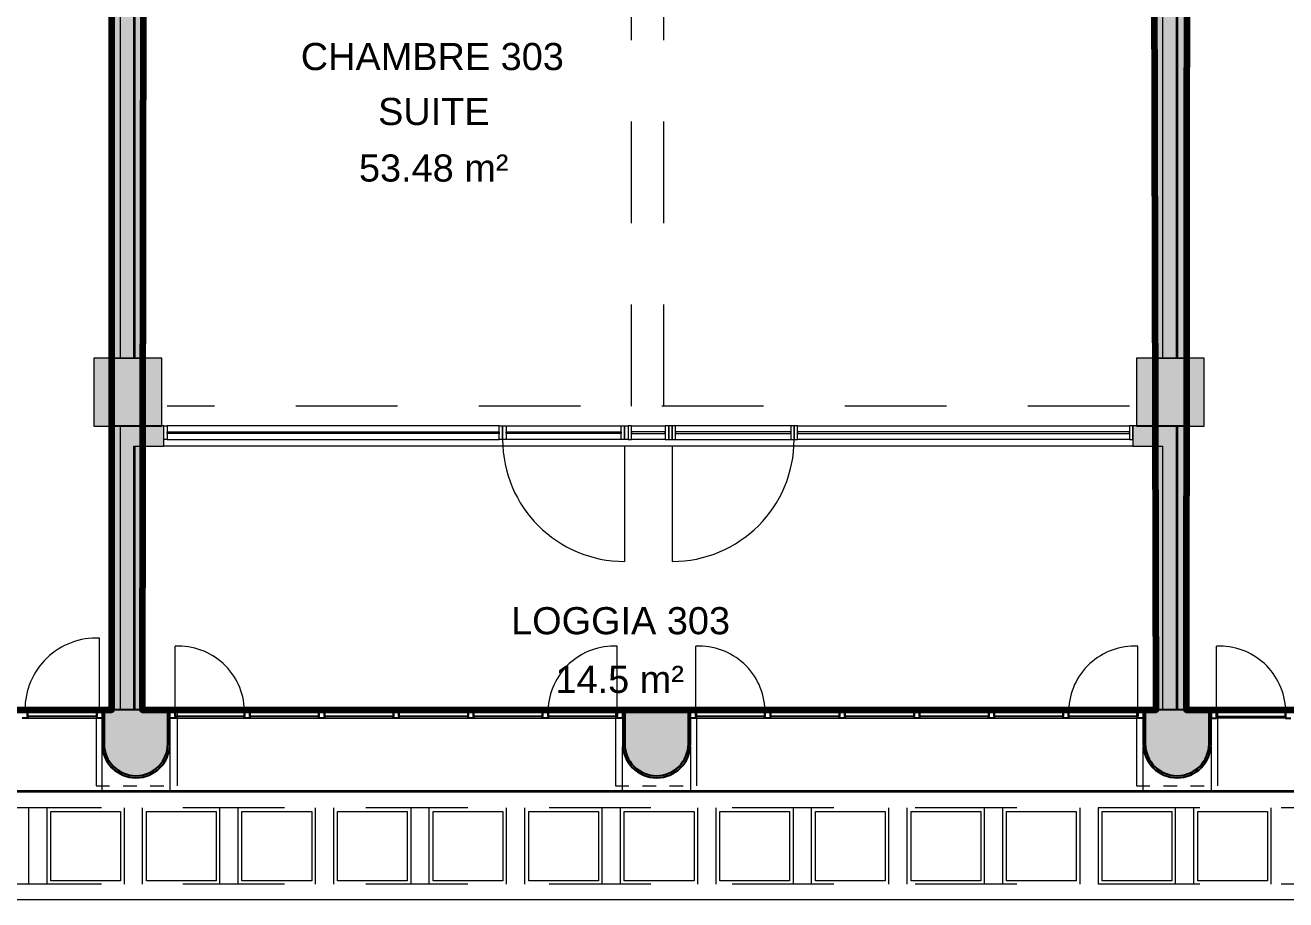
# Model space of a CAD drawing. Header units: metres. Extents: x -227.9 to -140, y 38 to 92.1.
# Drawn here: x -219.38 to -210.08, y 39.07 to 45.52 of the extents above; entities that cross this region are included whole.
import ezdxf

# ---------------------------------------------------------------- set-up
doc = ezdxf.new("R2010")
doc.units = ezdxf.units.M
doc.linetypes.add('JIS_02_0.7', pattern=[1.35, 0.75, -0.6])
doc.linetypes.add('Projeté', pattern=[0.003969, 0.002381, -0.001587])
for name, color, linetype, lineweight in [('A-AREA-IDEN', 7, 'Continuous', 9), ('A-COLS', 7, 'Continuous', 5), ('A-FLOR', 7, 'Continuous', 5), ('A-GLAZ', 7, 'Continuous', 5), ('A-WALL', 7, 'Continuous', 5), ('A-WALL-PATT', 7, 'Continuous', 13), ('I-WALL', 7, 'Continuous', 5), ('Q-SPCQ', 7, 'Continuous', 5), ('S-COLS', 7, 'Continuous', 5)]:
    doc.layers.add(name, color=color, linetype=linetype, lineweight=lineweight)
doc.layers.add('A-DETL', color=94, linetype='Continuous', lineweight=5, true_color=0x00a600)
doc.layers.add('A-DETL-MBND', color=9, linetype='Continuous', lineweight=5, true_color=0xc0c0c0)
doc.layers.add('Chambre', color=40, linetype='Continuous')
doc.styles.add('Arial_1', font='arial.ttf', dxfattribs={"height": 0.2})

msp = doc.modelspace()

# ---------------------------------------------------------------- hatches: boundary and pattern name
at = {"layer": 'A-COLS', "true_color": 0x808080}
for points in [[(-218.5619, 39.9697), (-218.5062, 39.976), (-218.4534, 39.9945), (-218.406, 40.0243), (-218.3664, 40.0639), (-218.3366, 40.1113), (-218.3181, 40.1641), (-218.3119, 40.2197), (-218.3119, 40.4697), (-218.3269, 40.4697), (-218.3269, 40.2197), (-218.3328, 40.1674), (-218.3501, 40.1178), (-218.3781, 40.0732), (-218.4154, 40.036), (-218.4599, 40.008), (-218.5096, 39.9906), (-218.5619, 39.9847), (-218.6142, 39.9906), (-218.6638, 40.008), (-218.7084, 40.036), (-218.7456, 40.0732), (-218.7736, 40.1178), (-218.791, 40.1674), (-218.7969, 40.2197), (-218.7969, 40.4697), (-218.8108, 40.4697), (-218.8119, 40.2197), (-218.8056, 40.1641), (-218.7871, 40.1113), (-218.7573, 40.0639), (-218.7177, 40.0243), (-218.6703, 39.9945), (-218.6175, 39.976), (-218.6089, 39.975)], [(-218.5619, 39.9847), (-218.5096, 39.9906), (-218.4599, 40.008), (-218.4154, 40.036), (-218.3781, 40.0732), (-218.3501, 40.1178), (-218.3328, 40.1674), (-218.3269, 40.2197), (-218.3269, 40.4697), (-218.7969, 40.4697), (-218.7969, 40.2197), (-218.791, 40.1674), (-218.7736, 40.1178), (-218.7456, 40.0732), (-218.7084, 40.036), (-218.6638, 40.008), (-218.6142, 39.9906), (-218.6089, 39.99)], [(-210.8816, 39.9697), (-210.826, 39.976), (-210.7732, 39.9945), (-210.7258, 40.0243), (-210.6862, 40.0639), (-210.6564, 40.1113), (-210.6379, 40.1641), (-210.6316, 40.2197), (-210.6319, 40.4697), (-210.6466, 40.4697), (-210.6466, 40.2197), (-210.6525, 40.1674), (-210.6699, 40.1178), (-210.6979, 40.0732), (-210.7351, 40.036), (-210.7797, 40.008), (-210.8293, 39.9906), (-210.8816, 39.9847), (-210.9339, 39.9906), (-210.9836, 40.008), (-211.0282, 40.036), (-211.0654, 40.0732), (-211.0934, 40.1178), (-211.1107, 40.1674), (-211.1166, 40.2197), (-211.1166, 40.4697), (-211.1316, 40.4697), (-211.1316, 40.2197), (-211.1254, 40.1641), (-211.1069, 40.1113), (-211.0771, 40.0639), (-211.0375, 40.0243), (-210.9901, 39.9945), (-210.9373, 39.976)], [(-210.8816, 39.9847), (-210.8293, 39.9906), (-210.7797, 40.008), (-210.7351, 40.036), (-210.6979, 40.0732), (-210.6699, 40.1178), (-210.6525, 40.1674), (-210.6466, 40.2197), (-210.6466, 40.4697), (-211.1166, 40.4697), (-211.1166, 40.2197), (-211.1107, 40.1674), (-211.0934, 40.1178), (-211.0654, 40.0732), (-211.0282, 40.036), (-210.9836, 40.008), (-210.9339, 39.9906)]]:
    msp.add_hatch(color=8, dxfattribs=at).paths.add_polyline_path(points)
at = {"layer": 'A-WALL', "true_color": 0x808080}
for points in [[(-214.7217, 39.9697), (-214.666, 39.976), (-214.6132, 39.9945), (-214.5658, 40.0243), (-214.5262, 40.0639), (-214.4964, 40.1113), (-214.4779, 40.1641), (-214.4717, 40.2197), (-214.4719, 40.4697), (-214.4867, 40.4697), (-214.4867, 40.2197), (-214.4925, 40.1674), (-214.5099, 40.1178), (-214.5379, 40.0732), (-214.5751, 40.036), (-214.6197, 40.008), (-214.6694, 39.9906), (-214.7217, 39.9847), (-214.7739, 39.9906), (-214.8236, 40.008), (-214.8682, 40.036), (-214.9054, 40.0732), (-214.9334, 40.1178), (-214.9508, 40.1674), (-214.9567, 40.2197), (-214.9567, 40.4697), (-214.9717, 40.4697), (-214.9717, 40.2197), (-214.9654, 40.1641), (-214.9469, 40.1113), (-214.9171, 40.0639), (-214.8775, 40.0243), (-214.8301, 39.9945), (-214.7773, 39.976)], [(-214.7217, 39.9847), (-214.6694, 39.9906), (-214.6197, 40.008), (-214.5751, 40.036), (-214.5379, 40.0732), (-214.5099, 40.1178), (-214.4925, 40.1674), (-214.4867, 40.2197), (-214.4867, 40.4697), (-214.9567, 40.4697), (-214.9567, 40.2197), (-214.9508, 40.1674), (-214.9334, 40.1178), (-214.9054, 40.0732), (-214.8682, 40.036), (-214.8236, 40.008), (-214.7739, 39.9906)]]:
    msp.add_hatch(color=8, dxfattribs=at).paths.add_polyline_path(points)
at = {"layer": 'A-WALL-PATT', "lineweight": 5, "true_color": 0xaaaaaa}
h = msp.add_hatch(color=253, dxfattribs=at)
h.paths.add_polyline_path([(-218.5672, 43.0635), (-218.5672, 47.4344), (-218.5772, 47.4344), (-218.5772, 43.0635)])
h.paths.add_polyline_path([(-218.5672, 47.5344), (-218.5672, 49.6135), (-218.5772, 49.6135), (-218.5772, 47.5344)])
for points in [[(-210.8872, 43.0635), (-210.8772, 43.0635), (-210.8772, 47.7374), (-210.8872, 47.7374), (-210.8872, 45.639)], [(-210.8772, 40.4697), (-210.8772, 42.5646), (-210.8872, 42.5646), (-210.8872, 40.4697)], [(-218.5672, 40.4699), (-218.5672, 42.4146), (-218.5772, 42.4146), (-218.5772, 40.4699)]]:
    msp.add_hatch(color=253, dxfattribs=at).paths.add_polyline_path(points)
at = {"layer": 'I-WALL', "true_color": 0xaaaaaa}
for points in [[(-218.7272, 43.0635), (-218.7272, 49.6135), (-218.7402, 49.6135), (-218.7402, 43.0635)], [(-218.6772, 43.0635), (-218.6772, 49.6135), (-218.7272, 49.6135), (-218.7272, 43.0635)], [(-218.6089, 43.0635), (-218.5772, 43.0635), (-218.5772, 49.6135), (-218.6772, 49.6135), (-218.6772, 43.0635)], [(-210.8872, 43.0635), (-210.8872, 47.7374), (-210.9872, 47.7374), (-210.9872, 43.0635)], [(-210.8272, 43.0635), (-210.8272, 47.7374), (-210.8772, 47.7374), (-210.8772, 43.0635)], [(-210.8142, 43.0635), (-210.8142, 47.7374), (-210.8272, 47.7374), (-210.8272, 43.0635)], [(-218.7402, 40.4699), (-218.7272, 40.4699), (-218.7272, 42.5646), (-218.7402, 42.5646), (-218.7402, 41.3524)], [(-218.6772, 40.4699), (-218.6772, 42.5646), (-218.7272, 42.5646), (-218.7272, 40.4699)], [(-218.6089, 40.4699), (-218.5772, 40.4699), (-218.5772, 42.5646), (-218.6772, 42.5646), (-218.6772, 40.4699)], [(-210.9872, 40.4697), (-210.8872, 40.4697), (-210.8872, 42.5646), (-210.9872, 42.5646), (-210.9872, 41.3524)], [(-210.8272, 40.4697), (-210.8272, 42.5646), (-210.8772, 42.5646), (-210.8772, 40.4697)], [(-210.8142, 40.4697), (-210.8142, 42.5646), (-210.8272, 42.5646), (-210.8272, 40.4697)], [(-218.5172, 40.4699), (-218.5172, 42.4146), (-218.5672, 42.4146), (-218.5672, 40.4699)], [(-218.5042, 40.4699), (-218.5042, 42.4146), (-218.5172, 42.4146), (-218.5172, 40.4699)], [(-211.0372, 40.4697), (-211.0372, 42.4146), (-211.0502, 42.4146), (-211.0502, 40.4697)], [(-210.9872, 40.4697), (-210.9872, 42.4146), (-211.0372, 42.4146), (-211.0372, 40.4697)]]:
    msp.add_hatch(color=253, dxfattribs=at).paths.add_polyline_path(points)
h = msp.add_hatch(color=253, dxfattribs=at)
h.paths.add_polyline_path([(-218.5172, 43.0635), (-218.5172, 47.4344), (-218.5672, 47.4344), (-218.5672, 43.0635)])
h.paths.add_polyline_path([(-218.5172, 47.5344), (-218.5172, 49.6135), (-218.5672, 49.6135), (-218.5672, 47.5344)])
h = msp.add_hatch(color=253, dxfattribs=at)
h.paths.add_polyline_path([(-218.5042, 43.0635), (-218.5042, 47.4344), (-218.5172, 47.4344), (-218.5172, 43.0635)])
h.paths.add_polyline_path([(-218.5042, 47.5344), (-218.5042, 49.6135), (-218.5172, 49.6135), (-218.5172, 47.5344)])
h = msp.add_hatch(color=253, dxfattribs=at)
h.paths.add_polyline_path([(-211.0372, 43.0635), (-211.0372, 46.8154), (-211.0502, 46.8154), (-211.0502, 43.0635)])
h.paths.add_polyline_path([(-211.0372, 46.9654), (-211.0372, 47.7374), (-211.0502, 47.7374), (-211.0502, 46.9654)])
h = msp.add_hatch(color=253, dxfattribs=at)
h.paths.add_polyline_path([(-210.9872, 43.0635), (-210.9872, 46.8154), (-211.0372, 46.8154), (-211.0372, 43.0635)])
h.paths.add_polyline_path([(-210.9872, 46.9654), (-210.9872, 47.7374), (-211.0372, 47.7374), (-211.0372, 46.9654)])
h = msp.add_hatch(color=253, dxfattribs=at)
h.paths.add_polyline_path([(-211.0372, 42.4146), (-210.9872, 42.4146), (-210.9872, 42.5646), (-211.2073, 42.5646), (-211.2073, 42.4146), (-211.0502, 42.4146)])
h.paths.add_polyline_path([(-218.5042, 42.4146), (-218.3573, 42.4146), (-218.3573, 42.5646), (-218.5772, 42.5646), (-218.5772, 42.4146), (-218.5172, 42.4146)])
at = {"layer": 'S-COLS', "true_color": 0x808080}
for points in [[(-218.8722, 42.5635), (-218.3722, 42.5635), (-218.3722, 43.0635), (-218.8722, 43.0635)], [(-211.1822, 42.5635), (-210.6822, 42.5635), (-210.6822, 43.0635), (-211.1822, 43.0635)]]:
    msp.add_hatch(color=8, dxfattribs=at).paths.add_polyline_path(points)

# ---------------------------------------------------------------- linework, layer by layer
at = {"layer": 'A-COLS', "lineweight": 25}
for p, q in [((-218.7969, 40.4697), (-218.8108, 40.4697)), ((-218.3269, 40.4697), (-218.7969, 40.4697)), ((-218.7969, 40.4697), (-218.7969, 40.2197)), ((-218.7969, 40.2197), (-218.7969, 40.4697)), ((-218.3269, 40.2197), (-218.3269, 40.4697)), ((-218.3119, 40.4697), (-218.3269, 40.4697)), ((-218.3269, 40.4697), (-218.3269, 40.2197)), ((-211.1166, 40.4697), (-211.1316, 40.4697)), ((-211.1316, 40.4697), (-211.1316, 40.2197)), ((-210.6466, 40.4697), (-211.1166, 40.4697)), ((-211.1166, 40.4697), (-211.1166, 40.2197)), ((-211.1166, 40.2197), (-211.1166, 40.4697)), ((-210.6466, 40.2197), (-210.6466, 40.4697)), ((-210.6319, 40.4697), (-210.6466, 40.4697)), ((-210.6466, 40.4697), (-210.6466, 40.2197)), ((-218.8119, 40.4097), (-218.8119, 40.2197)), ((-218.3119, 40.2197), (-218.3119, 40.4097)), ((-210.6316, 40.2197), (-210.6316, 40.4097))]:
    msp.add_line(p, q, dxfattribs=at)
for centre, radius in [((-218.5619, 40.2197), 0.25), ((-218.5619, 40.2197), 0.235), ((-218.5619, 40.2197), 0.235), ((-210.8816, 40.2197), 0.25), ((-210.8816, 40.2197), 0.235), ((-210.8816, 40.2197), 0.235)]:
    msp.add_arc(centre, radius, 179.99996, 359.99996, dxfattribs=at)
at = {"layer": 'A-DETL', "color": 8, "linetype": 'JIS_02_0.7', "true_color": 0x808080}
for p, q in [((-214.9059, 42.7096), (-214.9059, 46.8151)), ((-214.6692, 42.7096), (-214.6692, 46.8601))]:
    msp.add_line(p, q, dxfattribs=at)
at = {"layer": 'A-DETL', "color": 9, "linetype": 'JIS_02_0.7', "lineweight": 9, "true_color": 0xc0c0c0}
for p, q in [((-211.2325, 42.7096), (-218.3325, 42.7096)), ((-206.6651, 39.749), (-222.751, 39.749)), ((-219.3551, 39.749), (-219.3551, 39.1854)), ((-219.218, 39.1854), (-219.218, 39.749)), ((-219.1898, 39.7203), (-218.6759, 39.7203)), ((-219.1898, 39.2101), (-219.1898, 39.7196)), ((-218.6753, 39.7203), (-218.6753, 39.2101)), ((-218.6501, 39.749), (-218.6501, 39.1854)), ((-218.513, 39.1854), (-218.513, 39.749)), ((-218.4848, 39.7203), (-217.9709, 39.7203)), ((-218.4848, 39.2101), (-218.4848, 39.7196)), ((-217.9703, 39.7203), (-217.9703, 39.2101)), ((-217.9451, 39.749), (-217.9451, 39.1854)), ((-217.808, 39.1854), (-217.808, 39.749)), ((-217.7798, 39.7203), (-217.2659, 39.7203)), ((-217.7798, 39.2101), (-217.7798, 39.7196)), ((-217.2653, 39.7203), (-217.2653, 39.2101)), ((-217.2401, 39.749), (-217.2401, 39.1854)), ((-217.103, 39.1854), (-217.103, 39.749)), ((-217.0748, 39.7203), (-216.5609, 39.7203)), ((-217.0748, 39.2101), (-217.0748, 39.7196)), ((-216.5603, 39.7203), (-216.5603, 39.2101)), ((-216.5351, 39.749), (-216.5351, 39.1854)), ((-216.398, 39.1854), (-216.398, 39.749)), ((-216.3698, 39.7203), (-215.8559, 39.7203)), ((-216.3698, 39.2101), (-216.3698, 39.7196)), ((-215.8553, 39.7203), (-215.8553, 39.2101)), ((-215.8301, 39.749), (-215.8301, 39.1854)), ((-215.693, 39.1854), (-215.693, 39.749)), ((-215.6648, 39.7203), (-215.1509, 39.7203)), ((-215.6648, 39.2101), (-215.6648, 39.7196)), ((-215.1503, 39.7203), (-215.1503, 39.2101)), ((-215.1251, 39.749), (-215.1251, 39.1854)), ((-214.988, 39.1854), (-214.988, 39.749)), ((-214.9598, 39.7203), (-214.4459, 39.7203)), ((-214.9598, 39.2101), (-214.9598, 39.7196)), ((-214.4453, 39.7203), (-214.4453, 39.2101)), ((-214.4201, 39.749), (-214.4201, 39.1854)), ((-214.283, 39.1854), (-214.283, 39.749)), ((-214.2548, 39.7203), (-213.7409, 39.7203)), ((-214.2548, 39.2101), (-214.2548, 39.7196)), ((-213.7403, 39.7203), (-213.7403, 39.2101)), ((-213.7151, 39.749), (-213.7151, 39.1854)), ((-213.578, 39.1854), (-213.578, 39.749)), ((-213.5498, 39.7203), (-213.0359, 39.7203)), ((-213.5498, 39.2101), (-213.5498, 39.7196)), ((-213.0353, 39.7203), (-213.0353, 39.2101)), ((-213.0101, 39.749), (-213.0101, 39.1854)), ((-212.873, 39.1854), (-212.873, 39.749)), ((-212.8448, 39.7203), (-212.3309, 39.7203)), ((-212.8448, 39.2101), (-212.8448, 39.7196)), ((-212.3303, 39.7203), (-212.3303, 39.2101)), ((-212.3051, 39.749), (-212.3051, 39.1854)), ((-212.168, 39.1854), (-212.168, 39.749)), ((-212.1398, 39.7203), (-211.6259, 39.7203)), ((-212.1398, 39.2101), (-212.1398, 39.7196)), ((-211.6253, 39.7203), (-211.6253, 39.2101)), ((-211.6001, 39.749), (-211.6001, 39.1854)), ((-211.463, 39.1854), (-211.463, 39.749)), ((-211.4348, 39.7203), (-210.9209, 39.7203)), ((-211.4348, 39.2101), (-211.4348, 39.7196)), ((-210.9203, 39.7203), (-210.9203, 39.2101)), ((-210.8951, 39.749), (-210.8951, 39.1854)), ((-210.758, 39.1854), (-210.758, 39.749)), ((-210.7298, 39.7203), (-210.2159, 39.7203)), ((-210.7298, 39.2101), (-210.7298, 39.7196)), ((-210.2153, 39.7203), (-210.2153, 39.2101)), ((-210.1901, 39.749), (-210.1901, 39.1854)), ((-206.6651, 39.1854), (-222.751, 39.1854)), ((-218.6753, 39.2101), (-219.1898, 39.2101)), ((-217.9703, 39.2101), (-218.4848, 39.2101)), ((-217.2653, 39.2101), (-217.7798, 39.2101)), ((-216.5603, 39.2101), (-217.0748, 39.2101)), ((-215.8553, 39.2101), (-216.3698, 39.2101)), ((-215.1503, 39.2101), (-215.6648, 39.2101)), ((-214.4453, 39.2101), (-214.9598, 39.2101)), ((-213.7403, 39.2101), (-214.2548, 39.2101)), ((-213.0353, 39.2101), (-213.5498, 39.2101)), ((-212.3303, 39.2101), (-212.8448, 39.2101)), ((-211.6253, 39.2101), (-212.1398, 39.2101)), ((-210.9203, 39.2101), (-211.4348, 39.2101)), ((-210.2153, 39.2101), (-210.7298, 39.2101))]:
    msp.add_line(p, q, dxfattribs=at)
at = {"layer": 'A-DETL', "color": 7}
msp.add_line((-151.6954, 39.0697), (-222.8934, 39.0697), dxfattribs=at)
at = {"layer": 'A-DETL-MBND', "lineweight": 9}
msp.add_line((-151.695, 39.0697), (-222.8934, 39.0697), dxfattribs=at)
at = {"layer": 'A-FLOR'}
for p, q in [((-211.2073, 42.4146), (-218.3573, 42.4146)), ((-222.7517, 40.4699), (-218.7402, 40.4699)), ((-218.5042, 40.4699), (-211.0502, 40.4699))]:
    msp.add_line(p, q, dxfattribs=at)
at = {"layer": 'A-GLAZ', "lineweight": 13}
for p, q in [((-218.3573, 42.4646), (-218.3573, 42.5646)), ((-218.3573, 42.5646), (-218.3323, 42.5646)), ((-218.3323, 42.5646), (-218.3323, 42.4646)), ((-218.3323, 42.5196), (-215.8823, 42.5196)), ((-218.3323, 42.5096), (-218.3323, 42.5196)), ((-215.8823, 42.5096), (-218.3323, 42.5096)), ((-215.8823, 42.4646), (-215.8823, 42.5646)), ((-215.8823, 42.5646), (-215.8573, 42.5646)), ((-215.8823, 42.5196), (-215.8823, 42.5096)), ((-215.8573, 42.5646), (-215.8323, 42.5646)), ((-215.8573, 42.4646), (-215.8573, 42.5646)), ((-215.8573, 42.5646), (-215.8573, 42.4646)), ((-215.8323, 42.5646), (-215.8323, 42.4646)), ((-215.8323, 42.5096), (-215.8323, 42.5196)), ((-215.8323, 42.5196), (-214.9823, 42.5196)), ((-214.9823, 42.5096), (-215.8323, 42.5096)), ((-214.9823, 42.5646), (-214.9573, 42.5646)), ((-214.9823, 42.4646), (-214.9823, 42.5646)), ((-214.9823, 42.5196), (-214.9823, 42.5096)), ((-214.9573, 42.5646), (-214.9573, 42.4646)), ((-214.9573, 42.5646), (-214.9323, 42.5646)), ((-214.9573, 42.4646), (-214.9573, 42.5646)), ((-214.9073, 42.5646), (-214.9323, 42.5646)), ((-214.9323, 42.5646), (-214.9323, 42.4646)), ((-214.9323, 42.5646), (-214.9323, 42.4646)), ((-214.9073, 42.4646), (-214.9073, 42.5646)), ((-214.6573, 42.5196), (-214.9073, 42.5196)), ((-214.9073, 42.5196), (-214.9073, 42.5096)), ((-214.9073, 42.5096), (-214.6573, 42.5096)), ((-214.6323, 42.5646), (-214.6573, 42.5646)), ((-214.6573, 42.5646), (-214.6573, 42.4646)), ((-214.6573, 42.5096), (-214.6573, 42.5196)), ((-214.6073, 42.5646), (-214.6323, 42.5646)), ((-214.6323, 42.5646), (-214.6323, 42.4646)), ((-214.6323, 42.4646), (-214.6323, 42.5646)), ((-214.5823, 42.5646), (-214.6073, 42.5646)), ((-214.6073, 42.5646), (-214.6073, 42.4646)), ((-214.6073, 42.4646), (-214.6073, 42.5646)), ((-214.5823, 42.4646), (-214.5823, 42.5646)), ((-213.7323, 42.5196), (-214.5823, 42.5196)), ((-214.5823, 42.5196), (-214.5823, 42.5096)), ((-214.5823, 42.5096), (-213.7323, 42.5096)), ((-213.7073, 42.5646), (-213.7323, 42.5646)), ((-213.7323, 42.5646), (-213.7323, 42.4646)), ((-213.7323, 42.5096), (-213.7323, 42.5196)), ((-213.7073, 42.4646), (-213.7073, 42.5646)), ((-213.6823, 42.5646), (-213.7073, 42.5646)), ((-213.7073, 42.5646), (-213.7073, 42.4646)), ((-213.6823, 42.4646), (-213.6823, 42.5646)), ((-211.2323, 42.5196), (-213.6823, 42.5196)), ((-213.6823, 42.5196), (-213.6823, 42.5096)), ((-213.6823, 42.5096), (-211.2323, 42.5096)), ((-211.2073, 42.5646), (-211.2323, 42.5646)), ((-211.2323, 42.5646), (-211.2323, 42.4646)), ((-211.2323, 42.5096), (-211.2323, 42.5196)), ((-211.2073, 42.4646), (-211.2073, 42.5646)), ((-218.3323, 42.4646), (-218.3573, 42.4646)), ((-215.8573, 42.4646), (-215.8823, 42.4646)), ((-215.8323, 42.4646), (-215.8573, 42.4646)), ((-214.9573, 42.4646), (-214.9823, 42.4646)), ((-214.9323, 42.4646), (-214.9573, 42.4646)), ((-214.9323, 42.4646), (-214.9073, 42.4646)), ((-214.6573, 42.4646), (-214.6323, 42.4646)), ((-214.6323, 42.4646), (-214.6073, 42.4646)), ((-214.6073, 42.4646), (-214.5823, 42.4646)), ((-213.7323, 42.4646), (-213.7073, 42.4646)), ((-213.7073, 42.4646), (-213.6823, 42.4646)), ((-211.2323, 42.4646), (-211.2073, 42.4646)), ((-218.8308, 40.4697), (-218.8308, 40.9997))]:
    msp.add_line(p, q, dxfattribs=at)
at = {"layer": 'A-GLAZ'}
for p, q in [((-215.8823, 42.5646), (-218.3323, 42.5646)), ((-215.8323, 42.5646), (-214.9823, 42.5646)), ((-214.9073, 42.5646), (-214.6573, 42.5646)), ((-213.7323, 42.5646), (-214.5823, 42.5646)), ((-213.6823, 42.5646), (-211.2323, 42.5646)), ((-218.3323, 42.4646), (-215.8823, 42.4646)), ((-214.9823, 42.4646), (-215.8323, 42.4646)), ((-214.9573, 42.4146), (-214.9573, 41.5646)), ((-214.6573, 42.4646), (-214.9073, 42.4646)), ((-214.6073, 42.4146), (-214.6073, 41.5646)), ((-214.5823, 42.4646), (-213.7323, 42.4646)), ((-211.2323, 42.4646), (-213.6823, 42.4646))]:
    msp.add_line(p, q, dxfattribs=at)
at = {"layer": 'A-GLAZ', "lineweight": 9}
for p, q in [((-218.2719, 40.4697), (-218.2719, 40.9393)), ((-215.0119, 40.4697), (-215.0119, 40.9393)), ((-214.4319, 40.4697), (-214.4319, 40.9393)), ((-211.1719, 40.4697), (-211.1719, 40.9393)), ((-210.5919, 40.4697), (-210.5919, 40.9393)), ((-218.8508, 40.4697), (-219.3608, 40.4697)), ((-218.856, 40.4697), (-218.856, 39.9097)), ((-217.7619, 40.4697), (-218.2719, 40.4697)), ((-218.256, 39.9097), (-218.256, 40.4697)), ((-217.2119, 40.4697), (-217.7219, 40.4697)), ((-216.6619, 40.4697), (-217.1719, 40.4697)), ((-216.1119, 40.4697), (-216.6219, 40.4697)), ((-215.5619, 40.4697), (-216.0719, 40.4697)), ((-215.0119, 40.4697), (-215.5219, 40.4697)), ((-215.0254, 40.4697), (-215.0254, 39.9097)), ((-213.9219, 40.4697), (-214.4319, 40.4697)), ((-214.4254, 39.9097), (-214.4254, 40.4697)), ((-213.3719, 40.4697), (-213.8819, 40.4697)), ((-212.8219, 40.4697), (-213.3319, 40.4697)), ((-212.2719, 40.4697), (-212.7819, 40.4697)), ((-211.7219, 40.4697), (-212.2319, 40.4697)), ((-211.1719, 40.4697), (-211.6819, 40.4697)), ((-211.1824, 40.4697), (-211.1824, 39.9097)), ((-210.5919, 40.4697), (-210.0819, 40.4697)), ((-210.5824, 39.9097), (-210.5824, 40.4697)), ((-219.3608, 40.4097), (-218.8508, 40.4097)), ((-218.2719, 40.4097), (-217.7619, 40.4097)), ((-217.7219, 40.4097), (-217.2119, 40.4097)), ((-217.1719, 40.4097), (-216.6619, 40.4097)), ((-216.6219, 40.4097), (-216.1119, 40.4097)), ((-216.0719, 40.4097), (-215.5619, 40.4097)), ((-215.5219, 40.4097), (-215.0119, 40.4097)), ((-214.9719, 40.4097), (-214.9719, 40.1994)), ((-214.4319, 40.4097), (-213.9219, 40.4097)), ((-213.8819, 40.4097), (-213.3719, 40.4097)), ((-213.3319, 40.4097), (-212.8219, 40.4097)), ((-212.7819, 40.4097), (-212.2719, 40.4097)), ((-212.2319, 40.4097), (-211.7219, 40.4097)), ((-211.6819, 40.4097), (-211.1719, 40.4097)), ((-211.1319, 40.4097), (-211.1319, 40.1994)), ((-210.0819, 40.4097), (-210.5919, 40.4097)), ((-218.8108, 40.2106), (-218.8108, 40.1942)), ((-218.3119, 40.1994), (-218.3119, 40.2197)), ((-214.4719, 40.1994), (-214.4719, 40.2178)), ((-210.6319, 40.1994), (-210.6319, 40.2179)), ((-222.1508, 39.8766), (-218.8108, 39.8766)), ((-222.1508, 39.8668), (-218.8108, 39.8668)), ((-218.8108, 39.8766), (-218.8108, 39.8668)), ((-218.3119, 39.8668), (-218.3119, 39.8766)), ((-218.3119, 39.8766), (-214.9719, 39.8766)), ((-218.3119, 39.8668), (-214.9719, 39.8668)), ((-214.9719, 39.8766), (-214.9719, 39.8668)), ((-214.4719, 39.8668), (-214.4719, 39.8766)), ((-214.4719, 39.8766), (-211.1319, 39.8766)), ((-214.4719, 39.8668), (-211.1319, 39.8668)), ((-211.1319, 39.8766), (-211.1319, 39.8668)), ((-210.6319, 39.8668), (-210.6319, 39.8766)), ((-210.6319, 39.8766), (-207.2919, 39.8766)), ((-210.6319, 39.8668), (-207.2919, 39.8668))]:
    msp.add_line(p, q, dxfattribs=at)
at = {"layer": 'A-GLAZ', "lineweight": 25}
for p, q in [((-219.4008, 40.4697), (-219.3608, 40.4697)), ((-219.3608, 40.4697), (-219.3608, 40.4097)), ((-219.3608, 40.4217), (-219.3608, 40.4577)), ((-219.3608, 40.4577), (-218.8508, 40.4577)), ((-218.8508, 40.4097), (-218.8508, 40.4697)), ((-218.8508, 40.4697), (-218.8108, 40.4697)), ((-218.8508, 40.4577), (-218.8508, 40.4217)), ((-218.8108, 40.4697), (-218.8108, 40.4097)), ((-218.3119, 40.4097), (-218.3119, 40.4697)), ((-218.3119, 40.4697), (-218.2719, 40.4697)), ((-218.2719, 40.4697), (-218.2719, 40.4097)), ((-218.2719, 40.4217), (-218.2719, 40.4577)), ((-218.2719, 40.4577), (-217.7619, 40.4577)), ((-217.7619, 40.4097), (-217.7619, 40.4697)), ((-217.7619, 40.4697), (-217.7219, 40.4697)), ((-217.7619, 40.4577), (-217.7619, 40.4217)), ((-217.7219, 40.4697), (-217.7219, 40.4097)), ((-217.7219, 40.4217), (-217.7219, 40.4577)), ((-217.7219, 40.4577), (-217.2119, 40.4577)), ((-217.2119, 40.4097), (-217.2119, 40.4697)), ((-217.2119, 40.4697), (-217.1719, 40.4697)), ((-217.2119, 40.4577), (-217.2119, 40.4217)), ((-217.1719, 40.4697), (-217.1719, 40.4097)), ((-217.1719, 40.4217), (-217.1719, 40.4577)), ((-217.1719, 40.4577), (-216.6619, 40.4577)), ((-216.6619, 40.4097), (-216.6619, 40.4697)), ((-216.6619, 40.4697), (-216.6219, 40.4697)), ((-216.6619, 40.4577), (-216.6619, 40.4217)), ((-216.6219, 40.4697), (-216.6219, 40.4097)), ((-216.6219, 40.4217), (-216.6219, 40.4577)), ((-216.6219, 40.4577), (-216.1119, 40.4577)), ((-216.1119, 40.4097), (-216.1119, 40.4697)), ((-216.1119, 40.4697), (-216.0719, 40.4697)), ((-216.1119, 40.4577), (-216.1119, 40.4217)), ((-216.0719, 40.4697), (-216.0719, 40.4097)), ((-216.0719, 40.4217), (-216.0719, 40.4577)), ((-216.0719, 40.4577), (-215.5619, 40.4577)), ((-215.5619, 40.4097), (-215.5619, 40.4697)), ((-215.5619, 40.4697), (-215.5219, 40.4697)), ((-215.5619, 40.4577), (-215.5619, 40.4217)), ((-215.5219, 40.4697), (-215.5219, 40.4097)), ((-215.5219, 40.4217), (-215.5219, 40.4577)), ((-215.5219, 40.4577), (-215.0119, 40.4577)), ((-215.0119, 40.4097), (-215.0119, 40.4697)), ((-215.0119, 40.4697), (-214.9719, 40.4697)), ((-215.0119, 40.4577), (-215.0119, 40.4217)), ((-214.9719, 40.4697), (-214.9719, 40.4097)), ((-214.4719, 40.4097), (-214.4719, 40.4697)), ((-214.4719, 40.4697), (-214.4319, 40.4697)), ((-214.4319, 40.4697), (-214.4319, 40.4097)), ((-214.4319, 40.4217), (-214.4319, 40.4577)), ((-214.4319, 40.4577), (-213.9219, 40.4577)), ((-213.9219, 40.4097), (-213.9219, 40.4697)), ((-213.9219, 40.4697), (-213.8819, 40.4697)), ((-213.9219, 40.4577), (-213.9219, 40.4217)), ((-213.8819, 40.4697), (-213.8819, 40.4097)), ((-213.8819, 40.4217), (-213.8819, 40.4577)), ((-213.8819, 40.4577), (-213.3719, 40.4577)), ((-213.3719, 40.4097), (-213.3719, 40.4697)), ((-213.3719, 40.4697), (-213.3319, 40.4697)), ((-213.3719, 40.4577), (-213.3719, 40.4217)), ((-213.3319, 40.4697), (-213.3319, 40.4097)), ((-213.3319, 40.4217), (-213.3319, 40.4577)), ((-213.3319, 40.4577), (-212.8219, 40.4577)), ((-212.8219, 40.4097), (-212.8219, 40.4697)), ((-212.8219, 40.4697), (-212.7819, 40.4697)), ((-212.8219, 40.4577), (-212.8219, 40.4217)), ((-212.7819, 40.4697), (-212.7819, 40.4097)), ((-212.7819, 40.4217), (-212.7819, 40.4577)), ((-212.7819, 40.4577), (-212.2719, 40.4577)), ((-212.2719, 40.4097), (-212.2719, 40.4697)), ((-212.2719, 40.4697), (-212.2319, 40.4697)), ((-212.2719, 40.4577), (-212.2719, 40.4217)), ((-212.2319, 40.4697), (-212.2319, 40.4097)), ((-212.2319, 40.4217), (-212.2319, 40.4577)), ((-212.2319, 40.4577), (-211.7219, 40.4577)), ((-211.7219, 40.4097), (-211.7219, 40.4697)), ((-211.7219, 40.4697), (-211.6819, 40.4697)), ((-211.7219, 40.4577), (-211.7219, 40.4217)), ((-211.6819, 40.4697), (-211.6819, 40.4097)), ((-211.6819, 40.4217), (-211.6819, 40.4577)), ((-211.6819, 40.4577), (-211.1719, 40.4577)), ((-211.1719, 40.4097), (-211.1719, 40.4697)), ((-211.1719, 40.4697), (-211.1319, 40.4697)), ((-211.1719, 40.4577), (-211.1719, 40.4217)), ((-211.1319, 40.4697), (-211.1319, 40.4097)), ((-210.5919, 40.4697), (-210.6319, 40.4697)), ((-210.6319, 40.4697), (-210.6319, 40.4097)), ((-210.5919, 40.4097), (-210.5919, 40.4697)), ((-210.0819, 40.4577), (-210.5919, 40.4577)), ((-210.5919, 40.4577), (-210.5919, 40.4217)), ((-210.0419, 40.4697), (-210.0819, 40.4697)), ((-210.0819, 40.4697), (-210.0819, 40.4097)), ((-210.0819, 40.4217), (-210.0819, 40.4577)), ((-219.3608, 40.4097), (-219.4008, 40.4097)), ((-218.8508, 40.4217), (-219.3608, 40.4217)), ((-218.8108, 40.4097), (-218.8508, 40.4097)), ((-218.2719, 40.4097), (-218.3119, 40.4097)), ((-217.7619, 40.4217), (-218.2719, 40.4217)), ((-217.7219, 40.4097), (-217.7619, 40.4097)), ((-217.2119, 40.4217), (-217.7219, 40.4217)), ((-217.1719, 40.4097), (-217.2119, 40.4097)), ((-216.6619, 40.4217), (-217.1719, 40.4217)), ((-216.6219, 40.4097), (-216.6619, 40.4097)), ((-216.1119, 40.4217), (-216.6219, 40.4217)), ((-216.0719, 40.4097), (-216.1119, 40.4097)), ((-215.5619, 40.4217), (-216.0719, 40.4217)), ((-215.5219, 40.4097), (-215.5619, 40.4097)), ((-215.0119, 40.4217), (-215.5219, 40.4217)), ((-214.9719, 40.4097), (-215.0119, 40.4097)), ((-214.4319, 40.4097), (-214.4719, 40.4097)), ((-213.9219, 40.4217), (-214.4319, 40.4217)), ((-213.8819, 40.4097), (-213.9219, 40.4097)), ((-213.3719, 40.4217), (-213.8819, 40.4217)), ((-213.3319, 40.4097), (-213.3719, 40.4097)), ((-212.8219, 40.4217), (-213.3319, 40.4217)), ((-212.7819, 40.4097), (-212.8219, 40.4097)), ((-212.2719, 40.4217), (-212.7819, 40.4217)), ((-212.2319, 40.4097), (-212.2719, 40.4097)), ((-211.7219, 40.4217), (-212.2319, 40.4217)), ((-211.6819, 40.4097), (-211.7219, 40.4097)), ((-211.1719, 40.4217), (-211.6819, 40.4217)), ((-211.1319, 40.4097), (-211.1719, 40.4097)), ((-210.6319, 40.4097), (-210.5919, 40.4097)), ((-210.5919, 40.4217), (-210.0819, 40.4217)), ((-210.0819, 40.4097), (-210.0419, 40.4097))]:
    msp.add_line(p, q, dxfattribs=at)
at = {"layer": 'A-GLAZ', "linetype": 'Projeté', "lineweight": 9}
for p, q in [((-218.256, 40.4697), (-218.856, 40.4697)), ((-214.4254, 40.4697), (-215.0254, 40.4697)), ((-210.5824, 40.4697), (-211.1824, 40.4697)), ((-218.856, 39.9097), (-218.256, 39.9097)), ((-215.0254, 39.9097), (-214.4254, 39.9097)), ((-211.1824, 39.9097), (-210.5824, 39.9097))]:
    msp.add_line(p, q, dxfattribs=at)
at = {"layer": 'A-GLAZ'}
for centre, start, end in [((-214.9573, 42.4646), 180, 270), ((-214.6073, 42.4646), 270, 0)]:
    msp.add_arc(centre, 0.9, start, end, dxfattribs=at)
at = {"layer": 'A-GLAZ', "lineweight": 13}
msp.add_arc((-218.8522, 40.4715), 0.5287, 87.68662, 180.18868, dxfattribs=at)
at = {"layer": 'A-GLAZ', "lineweight": 9}
for centre, start, end in [((-218.2477, 40.4539), 1.86823, 92.85813), ((-215.0361, 40.4539), 87.14187, 178.13177), ((-214.4076, 40.4539), 1.86823, 92.85813), ((-211.1961, 40.4539), 87.14187, 178.13177), ((-210.5676, 40.4539), 1.86823, 92.85813)]:
    msp.add_arc(centre, 0.486, start, end, dxfattribs=at)
at = {"layer": 'A-WALL'}
for p, q in [((-218.7272, 43.0635), (-218.7272, 49.6135)), ((-218.6772, 43.0635), (-218.6772, 49.6135)), ((-210.8872, 43.0635), (-210.8872, 47.7374)), ((-210.8772, 43.0635), (-210.8772, 47.7374)), ((-210.8272, 43.0635), (-210.8272, 47.7374)), ((-218.5772, 43.0635), (-218.5772, 47.4344)), ((-218.5672, 43.0635), (-218.5672, 47.4344)), ((-218.5172, 43.0635), (-218.5172, 47.4344)), ((-211.0372, 43.0635), (-211.0372, 46.8154)), ((-210.9872, 43.0635), (-210.9872, 46.8154)), ((-218.7272, 40.4699), (-218.7272, 42.5646)), ((-218.6772, 40.4699), (-218.6772, 42.5646)), ((-210.8872, 40.4697), (-210.8872, 42.5646)), ((-210.8772, 40.4697), (-210.8772, 42.5646)), ((-210.8272, 40.4697), (-210.8272, 42.5646)), ((-218.5772, 40.4699), (-218.5772, 42.4146)), ((-218.5772, 42.4146), (-218.5042, 42.4146)), ((-218.5672, 40.4699), (-218.5672, 42.4146)), ((-218.5172, 40.4699), (-218.5172, 42.4146)), ((-211.0502, 42.4146), (-210.9872, 42.4146)), ((-211.0372, 40.4697), (-211.0372, 42.4146)), ((-210.9872, 40.4697), (-210.9872, 42.4146))]:
    msp.add_line(p, q, dxfattribs=at)
at = {"layer": 'A-WALL', "lineweight": 25}
for p, q in [((-214.9567, 40.4697), (-214.9717, 40.4697)), ((-214.9717, 40.4697), (-214.9717, 40.2197)), ((-214.4867, 40.4697), (-214.9567, 40.4697)), ((-214.9567, 40.4697), (-214.9567, 40.2197)), ((-214.9567, 40.2197), (-214.9567, 40.4697)), ((-214.4867, 40.2197), (-214.4867, 40.4697)), ((-214.4719, 40.4697), (-214.4867, 40.4697)), ((-214.4867, 40.4697), (-214.4867, 40.2197)), ((-214.4717, 40.2197), (-214.4717, 40.4097))]:
    msp.add_line(p, q, dxfattribs=at)
for radius in [0.25, 0.235, 0.235]:
    msp.add_arc((-214.7217, 40.2197), radius, 179.99996, 359.99996, dxfattribs=at)
at = {"layer": 'Chambre', "lineweight": 140}
for points in [[(-218.7402, 49.4635), (-218.8972, 49.4635), (-218.8972, 49.9505), (-222.159, 49.9505), (-222.159, 48.7516), (-222.7517, 48.7386), (-222.7517, 40.4697), (-218.7402, 40.4697), (-218.7402, 49.4635)], [(-211.0572, 49.1302), (-212.7421, 49.1302), (-212.7382, 49.9505), (-218.3472, 49.9505), (-218.3472, 49.4635), (-218.5042, 49.4635), (-218.5172, 40.4697), (-211.0372, 40.4697), (-211.0572, 49.1302)], [(-206.8002, 48.7386), (-207.395, 48.7386), (-207.395, 49.9505), (-210.8072, 49.9505), (-210.8142, 40.4697), (-206.8002, 40.4697), (-206.8002, 48.7386)]]:
    msp.add_lwpolyline(points, dxfattribs=at)
at = {"layer": 'I-WALL', "lineweight": 13}
for p, q in [((-218.7402, 49.6135), (-218.7402, 43.0635)), ((-210.8142, 43.0635), (-210.8142, 47.7374)), ((-218.5042, 43.0635), (-218.5042, 47.4344)), ((-211.0502, 46.8154), (-211.0502, 43.0635)), ((-218.7402, 43.0635), (-218.5042, 43.0635)), ((-211.0502, 43.0635), (-210.8142, 43.0635)), ((-218.7402, 42.5646), (-218.7402, 40.4699)), ((-218.3573, 42.5646), (-218.7402, 42.5646)), ((-218.3573, 42.4146), (-218.3573, 42.5646)), ((-210.8142, 42.5646), (-211.2073, 42.5646)), ((-211.2073, 42.5646), (-211.2073, 42.4146)), ((-210.8142, 40.4697), (-210.8142, 42.5646)), ((-218.5042, 40.4699), (-218.5042, 42.4146)), ((-218.5042, 42.4146), (-218.3573, 42.4146)), ((-211.2073, 42.4146), (-211.0502, 42.4146)), ((-211.0502, 42.4146), (-211.0502, 40.4697)), ((-218.7402, 40.4699), (-218.5042, 40.4699)), ((-211.0502, 40.4697), (-210.8142, 40.4697))]:
    msp.add_line(p, q, dxfattribs=at)
at = {"layer": 'Q-SPCQ', "color": 9, "lineweight": 9, "true_color": 0xc0c0c0}
for p, q in [((-218.8119, 39.8767), (-218.8119, 40.1994)), ((-218.8079, 40.1719), (-218.8119, 40.1994)), ((-218.3119, 40.1994), (-218.3159, 40.1719)), ((-218.3119, 40.1994), (-218.3119, 39.8767)), ((-214.9719, 39.8767), (-214.9719, 40.1994)), ((-214.9673, 40.1692), (-214.9719, 40.1994)), ((-214.4719, 40.1994), (-214.4754, 40.1747)), ((-214.4719, 40.1994), (-214.4719, 39.8767)), ((-211.1319, 39.8767), (-211.1319, 40.1994)), ((-211.1273, 40.1692), (-211.1319, 40.1994)), ((-210.6319, 40.1994), (-210.6353, 40.1747)), ((-210.6319, 40.1994), (-210.6319, 39.8767)), ((-218.7062, 40.0164), (-218.7107, 40.0197)), ((-218.413, 40.0197), (-218.4176, 40.0164)), ((-214.573, 40.0197), (-214.5746, 40.0185)), ((-210.733, 40.0197), (-210.7346, 40.0185)), ((-218.8119, 39.8668), (-218.8119, 39.8766)), ((-218.8119, 39.8766), (-218.3119, 39.8766)), ((-218.8119, 39.8668), (-218.3119, 39.8668)), ((-218.3119, 39.8766), (-218.3119, 39.8668)), ((-214.9719, 39.8668), (-214.9719, 39.8766)), ((-214.9719, 39.8766), (-214.4719, 39.8766)), ((-214.9719, 39.8668), (-214.4719, 39.8668)), ((-214.4719, 39.8766), (-214.4719, 39.8668)), ((-211.1319, 39.8668), (-211.1319, 39.8766)), ((-211.1319, 39.8766), (-210.6319, 39.8766)), ((-211.1319, 39.8668), (-210.6319, 39.8668)), ((-210.6319, 39.8766), (-210.6319, 39.8668))]:
    msp.add_line(p, q, dxfattribs=at)
at = {"layer": 'Q-SPCQ', "color": 9, "lineweight": 9, "true_color": 0xc0c0c0, "flags": 128}
for points in [[(-218.793, 40.1239), (-218.8016, 40.1473), (-218.805, 40.1592)], [(-218.7695, 40.0808), (-218.7806, 40.0986), (-218.7843, 40.1055)], [(-218.3394, 40.1055), (-218.3431, 40.0986), (-218.3542, 40.0808)], [(-218.3188, 40.1592), (-218.3222, 40.1473), (-218.3307, 40.1239)], [(-214.9518, 40.1209), (-214.9616, 40.1473), (-214.9654, 40.1607)], [(-214.9275, 40.0778), (-214.9406, 40.0986), (-214.945, 40.1067)], [(-214.5, 40.1044), (-214.5032, 40.0986), (-214.5123, 40.0836)], [(-214.4792, 40.1577), (-214.4822, 40.1473), (-214.4895, 40.1268)], [(-211.1117, 40.1209), (-211.1216, 40.1473), (-211.1253, 40.1607)], [(-211.0875, 40.0778), (-211.1006, 40.0986), (-211.105, 40.1067)], [(-210.66, 40.1044), (-210.6631, 40.0986), (-210.6723, 40.0836)], [(-210.6392, 40.1577), (-210.6422, 40.1473), (-210.6495, 40.1268)], [(-218.7395, 40.0444), (-218.7499, 40.0554), (-218.7525, 40.0585)], [(-218.3712, 40.0585), (-218.3739, 40.0554), (-218.3843, 40.0444)], [(-214.8967, 40.0417), (-214.9099, 40.0554), (-214.9132, 40.0593)], [(-214.8628, 40.014), (-214.8708, 40.0197), (-214.8722, 40.0207)], [(-214.5319, 40.0578), (-214.5339, 40.0554), (-214.5418, 40.047)], [(-211.0567, 40.0417), (-211.0699, 40.0554), (-211.0732, 40.0593)], [(-211.0227, 40.014), (-211.0308, 40.0197), (-211.0322, 40.0207)], [(-210.6918, 40.0578), (-210.6939, 40.0554), (-210.7017, 40.047)]]:
    msp.add_lwpolyline(points, dxfattribs=at)
at = {"layer": 'S-COLS', "lineweight": 9}
for p, q in [((-218.3722, 43.0635), (-218.8722, 43.0635)), ((-218.8722, 43.0635), (-218.8722, 42.5635)), ((-218.3722, 42.5635), (-218.3722, 43.0635)), ((-210.6822, 43.0635), (-211.1822, 43.0635)), ((-211.1822, 43.0635), (-211.1822, 42.5635)), ((-210.6822, 42.5635), (-210.6822, 43.0635)), ((-218.8722, 42.5635), (-218.3722, 42.5635)), ((-211.1822, 42.5635), (-210.6822, 42.5635))]:
    msp.add_line(p, q, dxfattribs=at)

# ---------------------------------------------------------------- texts
at = {"layer": 'A-AREA-IDEN', "color": 164, "true_color": 0x0029a5, "style": 'Arial_1'}
for s, p in [('CHAMBRE 303', (-217.3462, 45.1884)), ('SUITE', (-216.7758, 44.7834)), ('53.48 m²', (-216.9169, 44.3663)), ('LOGGIA 303', (-215.7947, 41.0279)), ('14.5 m²', (-215.4672, 40.5952))]:
    msp.add_text(s, height=0.2, dxfattribs=at).set_placement(p)

doc.saveas('drawing.dxf')
